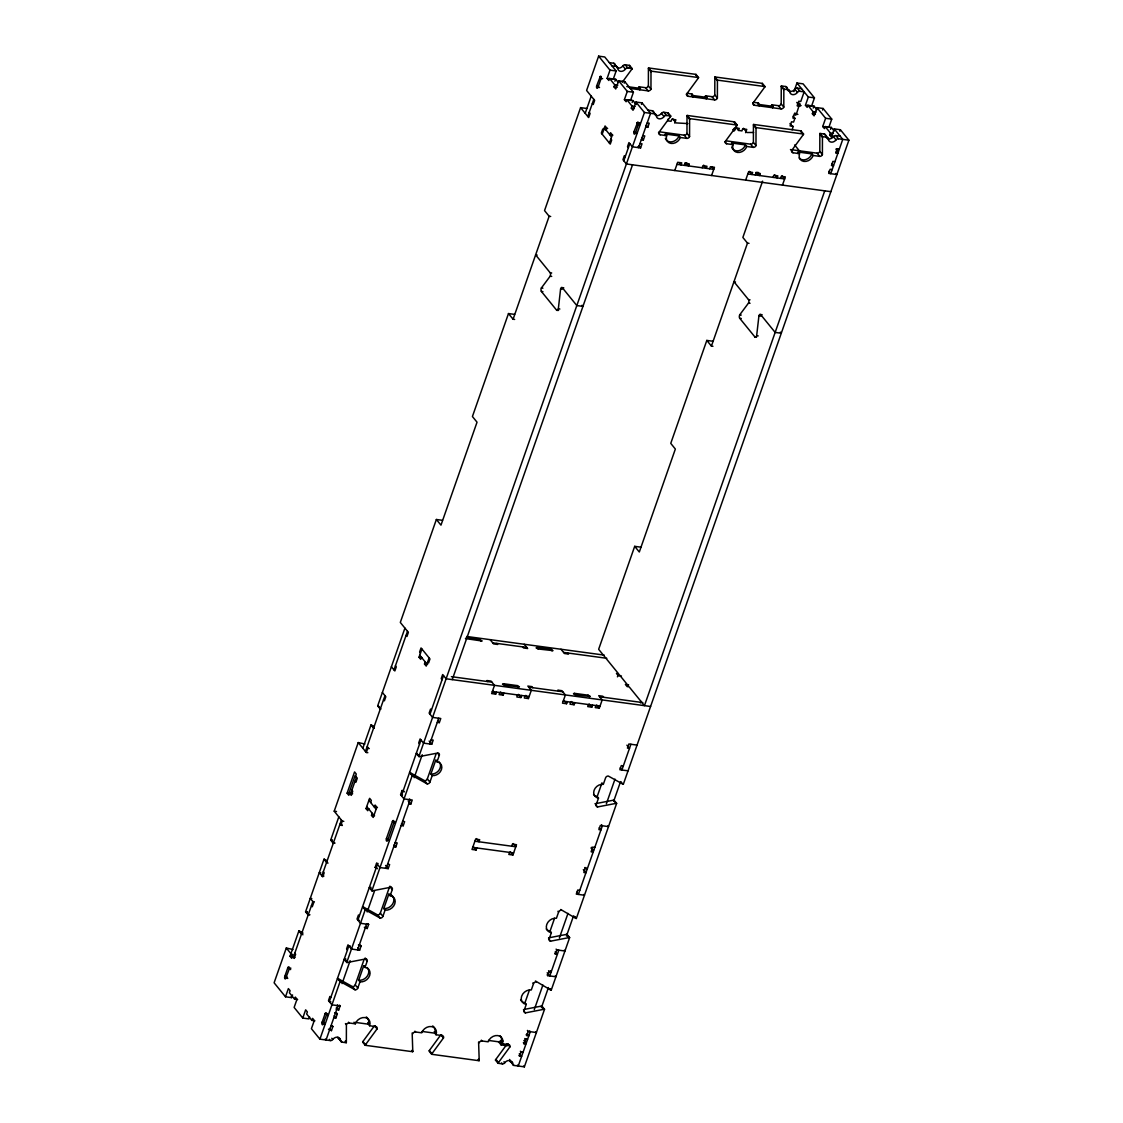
<?xml version="1.0" encoding="UTF-8"?>
<svg xmlns="http://www.w3.org/2000/svg" width="1123" height="1123" viewBox="0 0 1123 1123"><rect width="100%" height="100%" fill="white"/><g stroke="black" fill="none" stroke-linecap="round" stroke-linejoin="round"><path stroke-width="1.5" d="M314.917 1020.807L311.843 1020.4L312.573 1018.336L314.3 1020.47L311.408 1028.696L319.915 1039.154L330.359 1040.572A2.33 1.895 -39.1 0 0 332.773 1039.463A4.674 3.776 -39.1 0 1 337.588 1037.231A4.674 3.776 -39.1 0 1 340.48 1040.502A2.33 1.895 -39.1 0 0 341.925 1042.13L346.235 1042.72A2.33 1.895 -39.1 0 0 346.361 1042.116L346.403 1024.766L345.435 1023.572M374.478 1025.734L362.911 1041.526A2.33 1.895 -39.1 0 0 362.631 1042.102L365.214 1045.288L412.66 1051.718A2.33 1.895 -39.1 0 0 412.773 1051.114L412.169 1032.963M440.89 1034.732L429.337 1050.524A2.33 1.895 -39.1 0 0 429.042 1051.1L431.639 1054.286L479.072 1060.716A2.33 1.895 -39.1 0 0 479.198 1060.112L478.595 1041.962M629.919 88.408L648.196 90.879A2.33 1.895 -39.1 0 0 650.961 89.096L648.378 85.91L648.42 68.559A2.33 1.895 -39.1 0 1 648.533 67.956L695.979 74.385L698.562 77.571A2.33 1.895 -39.1 0 1 698.267 78.147L686.715 93.939A2.33 1.895 -39.1 0 0 688.034 96.283L714.621 99.877A2.33 1.895 -39.1 0 0 717.386 98.094L717.429 80.744A2.33 1.895 -39.1 0 1 717.541 80.14L714.958 76.954A2.33 1.895 -39.1 0 0 714.832 77.557L714.789 94.908L717.386 98.094M650.961 89.096L651.003 71.746A2.33 1.895 -39.1 0 1 651.129 71.142L648.533 67.956M665.041 135.56A7.777 6.303 -39.1 0 1 665.392 134.044L666.697 135.644A7.777 6.303 -39.1 0 0 671.105 143.435A7.777 6.303 -39.1 0 0 680.327 137.497L686.799 138.368A2.33 1.895 -39.1 0 0 689.564 136.585L686.967 133.398L687.009 116.048A2.33 1.895 -39.1 0 1 687.136 115.444L734.568 121.874L737.165 125.06A2.33 1.895 -39.1 0 1 736.87 125.636L725.318 141.428A2.33 1.895 -39.1 0 0 726.637 143.758L733.108 144.642A7.777 6.303 -39.1 0 0 737.516 152.433A7.777 6.303 -39.1 0 0 746.739 146.481L753.21 147.366A2.33 1.895 -39.1 0 0 755.976 145.583L756.032 128.233A2.33 1.895 -39.1 0 1 756.144 127.629L753.561 124.442A2.33 1.895 -39.1 0 0 753.435 125.046L753.393 142.396L755.976 145.583M689.564 136.585L689.606 119.235A2.33 1.895 -39.1 0 1 689.733 118.631L687.136 115.444M752.719 103.148L754.459 105.267L781.032 108.875A2.33 1.895 -39.1 0 0 783.798 107.092L781.201 103.906L781.257 86.555A2.33 1.895 -39.1 0 1 781.369 85.952L785.679 86.527A2.33 1.895 -39.1 0 1 787.125 88.17A4.674 3.776 -39.1 0 0 790.03 91.44A4.674 3.776 -39.1 0 0 794.845 89.208A2.33 1.895 -39.1 0 1 797.246 88.099L801.569 88.689M783.798 107.092L783.84 89.742A2.33 1.895 -39.1 0 1 783.966 89.138L781.369 85.952M797.877 153.556A7.777 6.303 -39.1 0 1 798.228 152.04L799.534 153.64A7.777 6.303 -39.1 0 0 803.942 161.417A7.777 6.303 -39.1 0 0 813.164 155.479L819.636 156.364A2.33 1.895 -39.1 0 0 822.401 154.581L819.804 151.394L819.846 134.03A2.33 1.895 -39.1 0 1 819.972 133.44L824.282 134.016A2.33 1.895 -39.1 0 1 825.728 135.658A4.674 3.776 -39.1 0 0 828.62 138.915A4.674 3.776 -39.1 0 0 833.448 136.697A2.33 1.895 -39.1 0 1 835.849 135.588L840.158 136.178M822.401 154.581L822.443 137.231A2.33 1.895 -39.1 0 1 822.569 136.627L819.972 133.44M537.159 255.075L535.629 254.879L550.158 272.749A2.33 1.095 -82.3 0 1 550.172 276.202L541.37 287.979A2.33 1.095 -82.3 0 0 541.384 291.433L556.629 310.187A2.33 1.095 -82.3 0 0 558.328 308.825L560.588 289.018A2.33 1.095 -82.3 0 1 562.286 287.67L563.816 287.881M735.495 281.943L733.951 281.733L748.494 299.616A2.33 1.095 -82.3 0 1 748.508 303.07L739.706 314.847A2.33 1.095 -82.3 0 0 739.72 318.286L754.965 337.04A2.33 1.095 -82.3 0 0 756.649 335.693L758.923 315.886A2.33 1.095 -82.3 0 1 760.608 314.538L762.152 314.735M601.142 78.357L601.24 77.319A1.993 0.941 -82.3 0 0 600.412 76.196L596.72 85.727A1.755 0.814 -82.3 0 0 596.818 88.071A1.755 0.814 -82.3 0 0 598.012 87.313L601.142 78.357L602.644 78.694M794.958 112.876A1.755 0.814 -82.3 0 0 795.21 114.995A1.755 0.814 -82.3 0 0 796.347 114.181L799.562 104.186A1.993 0.941 -82.3 0 0 798.734 103.063L797.316 106.123M284.737 976.603L284.596 977.768A1.993 0.941 -82.3 0 0 285.439 978.891L289.13 969.36A1.755 0.814 -82.3 0 0 289.018 967.015A1.755 0.814 -82.3 0 0 287.825 967.759L284.737 976.603L287.039 976.912M322.034 1022.491L321.908 1023.657A1.993 0.941 -82.3 0 0 322.736 1024.78L326.428 1015.248A1.755 0.814 -82.3 0 0 326.316 1012.904A1.755 0.814 -82.3 0 0 325.137 1013.662L322.034 1022.491L323.957 1022.758M638.411 124.372L638.538 123.207A1.993 0.941 -82.3 0 0 637.71 122.084L634.018 131.616A1.755 0.814 -82.3 0 0 634.13 133.96A1.755 0.814 -82.3 0 0 635.309 133.216L638.411 124.372L639.942 124.583M799.436 105.351L800.966 105.562M836.088 153.093L836.874 150.075A1.993 0.941 -82.3 0 0 836.045 148.952M293.019 949.539L286.309 947.994L274.11 982.807L285.495 996.803L291.629 997.631L292.57 994.936M343.806 821.334L342.276 821.124L334.205 811.199L358.237 742.57L364.877 744.016M442.504 520.314L436.37 519.486L400.307 622.437L408.379 632.361L406.933 636.488L406.063 635.421M514.615 314.384L508.48 313.556L472.418 416.521L477.036 422.192L440.974 525.143L436.37 519.486M586.725 108.468L580.591 107.626L544.543 210.591L549.147 216.262L550.677 216.472M598.629 56.15L610 70.145L607.122 78.385L613.256 79.214L616.134 70.974L604.75 56.978L598.629 56.15L586.599 90.472L594.671 100.396L593.225 104.509L592.368 103.442M292.471 956.291L291.741 958.34L290.015 956.22L298.872 930.925A2.33 1.895 -39.1 0 1 299.434 931.093L303.042 933.101M309.934 914.768L308.783 914.992A2.33 1.895 -39.1 0 1 308.165 914.992L305.568 911.806L323.986 859.221A2.33 1.895 -39.1 0 1 324.533 859.39L327.242 860.892M335.047 843.064L333.882 843.289A2.33 1.895 -39.1 0 1 333.264 843.303L330.681 840.116L338.809 816.87M352.622 793.68L349.562 793.259L348.832 795.323L347.105 793.189L354.559 771.922L356.286 774.042L355.57 776.105M362.855 748.241L370.983 724.995A2.33 1.895 -39.1 0 1 371.545 725.163L374.422 726.778M377.679 705.89A2.33 1.895 -39.1 0 0 378.297 705.876L380.894 709.062A2.33 1.895 -39.1 0 1 380.276 709.076L377.679 705.89L404.926 628.108M514.629 319.437L513.085 319.227L549.147 216.262M585.209 113.297L591.217 96.143M341.406 820.071L321.88 875.842L323.915 876.108M350.418 794.326L356.426 777.158M365.438 751.427L384.978 695.656M393.991 669.912L407.509 631.294M587.792 116.497L593.8 99.329M342.361 825.461L340.831 825.251L342.276 821.124M367.839 752.691L366.309 752.48L367.754 748.367L366.884 747.3L368.414 747.511M285.495 996.803L288.372 988.577L290.099 990.697L289.383 992.76L294.563 999.133L297.637 999.554M618.296 82.47L615.699 79.284L609.564 78.456L608.848 80.505L607.122 78.385M615.699 79.284L614.871 81.207M294.563 999.133L295.293 997.07L297.019 999.203L294.128 1007.443L302.775 1018.07L308.909 1018.898L309.583 1016.975M618.647 80.786L627.28 91.412L624.402 99.652L630.536 100.48L633.414 92.24L624.781 81.614L618.647 80.786L615.755 89.012L614.028 86.892L614.744 84.829L609.564 78.456M368.47 808.672L367.754 810.736L366.014 808.602L369.621 798.313L371.348 800.432L370.632 802.496M421.476 657.32L420.746 659.369L419.019 657.25L421.911 649.024M602.195 134.213L605.072 125.958L606.799 128.092L606.083 130.156M624.234 83.158L624.781 81.614M377.44 807.521L374.38 807.1L375.096 805.037L376.823 807.17L373.215 817.46L371.488 815.34L372.218 813.277M429.112 657.881L426.221 666.107L424.494 663.988L425.224 661.924M302.775 1018.07L305.653 1009.83L307.379 1011.963L306.663 1014.013L311.843 1020.4M609.396 143.07L612.274 134.83L610.547 132.696L609.831 134.76L612.891 135.167M636.222 104.537L632.979 100.551L626.845 99.708L626.129 101.772L624.402 99.652M632.979 100.551L632.151 102.474M637.892 146.846L638.538 147.646L650.554 113.325L642.061 102.867L635.927 102.039L633.035 110.279L631.308 108.159L632.038 106.095L626.845 99.708M641.514 104.411L642.061 102.867M377.51 868.683L375.11 867.419L376.556 863.306L378.086 863.503M408.73 803.857L410.779 804.138L412.225 800.025L404.041 798.916L400.588 794.663L402.034 790.536L403.564 790.746M377.412 864.359L357.886 920.13L359.416 920.341M401.458 795.716L420.985 739.945M429.997 714.214L443.515 675.597M623.798 160.786L629.806 143.632M319.915 1039.154L340.072 981.6L337.476 978.414A2.33 1.895 -39.1 0 1 338.023 978.582L352.454 986.612L355.05 989.798A2.33 1.895 -39.1 0 0 357.816 988.015L359.978 981.839A8.17 6.612 -39.1 0 0 369.649 975.592A8.17 6.612 -39.1 0 0 365.017 967.422L363.726 965.822L358.672 980.239L359.978 981.839M365.017 967.422L367.179 961.246A2.33 1.895 -39.1 0 0 365.859 958.902L347.372 962.481A2.33 1.895 -39.1 0 1 346.768 962.481L365.172 909.897L362.589 906.71A2.33 1.895 -39.1 0 1 363.136 906.879L377.567 914.908L380.15 918.095A2.33 1.895 -39.1 0 0 382.915 916.312L385.077 910.135A8.17 6.612 -39.1 0 0 394.763 903.903A8.17 6.612 -39.1 0 0 390.13 895.719L388.839 894.133L383.785 908.535L385.077 910.135M390.13 895.719L392.292 889.542A2.33 1.895 -39.1 0 0 390.972 887.212L372.485 890.778A2.33 1.895 -39.1 0 1 371.867 890.792L412.183 775.67L409.586 772.484A2.33 1.895 -39.1 0 1 410.148 772.652L424.564 780.682L427.161 783.868A2.33 1.895 -39.1 0 0 429.927 782.085L432.215 775.572A7.777 6.303 -39.1 0 0 441.423 769.62A7.777 6.303 -39.1 0 0 437.015 761.843L435.724 760.243L430.909 773.972L432.215 775.572M437.015 761.843L439.304 755.316A2.33 1.895 -39.1 0 0 437.97 752.986L419.497 756.551A2.33 1.895 -39.1 0 1 418.879 756.565L644.42 112.497L635.927 102.039M342.08 983.608L350.123 960.656M367.179 911.932L374.647 890.623M414.19 777.678L422.234 754.74M357.591 949.89L366.603 924.159M429.716 743.973L438.728 718.229M452.246 679.626L632.53 164.814M328.435 1029.173L331.453 1030.647L332.899 1026.534L332.254 1025.734M333.854 1017.677L335.903 1017.957L337.349 1013.83L336.703 1013.044M335.974 1008.987L338.669 1010.054L340.115 1005.941L339.455 1005.141M347.428 949.988L346.558 948.935L348.004 944.808L351.457 949.061L359.641 950.17L361.087 946.057L360.272 945.061M364.357 927.275L367.207 928.553L368.653 924.426L368.007 923.639M376.556 863.306L380.009 867.546L388.179 868.655L389.625 864.542L387.589 864.261M393.71 846.756L395.759 847.037L397.205 842.924L395.156 842.643M401.164 825.475L403.213 825.756L404.645 821.643L402.61 821.362M419.539 744.072L418.682 743.005L420.114 738.892L423.582 743.145L431.751 744.24L433.197 740.127L431.148 739.846M437.282 722.342L439.332 722.622L440.763 718.509L432.594 717.4L429.126 713.147L430.572 709.034L431.443 710.087M628.375 147.745L627.504 146.678L628.95 142.565L632.403 146.818L640.587 147.927L642.019 143.8L639.984 143.533M641.303 139.757L643.353 140.038L644.784 135.911L642.749 135.63M645.753 127.053L647.789 127.334L649.234 123.207L647.199 122.94M352.454 986.612A2.33 1.895 -39.1 0 0 355.219 984.829L364.006 959.73M377.567 914.908A2.33 1.895 -39.1 0 0 380.332 913.125L389.695 886.356M424.564 780.682A2.33 1.895 -39.1 0 0 427.33 778.899L436.159 753.701M668.382 118.771L667.652 120.835L671.063 121.298L671.779 119.235L675.878 119.796L674.726 123.081M674.783 170.528L677.674 162.302L681.759 162.849L681.043 164.913L679.303 162.779M487.817 681.605L486.961 680.538L491.046 681.085L494.499 685.339L491.621 693.579L495.706 694.126L496.422 692.077M499.833 692.54L499.117 694.59L503.202 695.151L503.918 693.088M684.44 165.376L685.17 163.312L689.255 163.86L688.539 165.923L684.932 163.046L686.799 162.849M517.549 694.94L516.833 696.99L520.918 697.551L521.648 695.488M702.17 167.776L702.886 165.713L706.971 166.26L706.255 168.324L703.658 165.137M525.059 695.951L524.329 698.015L528.414 698.562L531.305 690.322L527.852 686.069L531.937 686.63L532.807 687.697M709.666 168.787L710.382 166.723L714.467 167.285L711.589 175.511M476.391 838.586L478.988 841.773L479.703 839.709L475.619 839.162L472.011 849.451L476.096 850.013L476.826 847.949M734.021 131.124L735.172 127.825L739.257 128.373L738.541 130.436L741.938 130.9L742.668 128.836L746.753 129.398L745.602 132.682M509.533 852.385L508.817 854.449L512.902 854.996L516.51 844.707L512.425 844.145L511.695 846.209M745.672 180.129L748.55 171.889L752.635 172.451L751.919 174.514L749.322 171.314M558.707 691.207L557.836 690.14L561.921 690.687L565.388 694.94L562.497 703.18L566.582 703.728L567.312 701.678M570.723 702.142L569.993 704.191L574.078 704.753L574.808 702.689M755.33 174.963L756.046 172.914L760.131 173.461L759.415 175.525L756.004 172.381M640.826 547.168L634.692 546.34L598.643 649.305L618.52 673.758L617.439 676.846M712.951 341.252L706.816 340.423L670.754 443.374L675.358 449.046L639.31 552.011L634.692 546.34M762.587 181.154L742.865 237.458L747.483 243.13L749.013 243.34M793.947 91.595L796.951 83.018L803.085 83.846L814.47 97.841L811.578 106.081L805.444 105.253L808.335 97.013L796.951 83.018M712.951 346.291L711.421 346.095L747.483 243.13M588.438 704.542L587.722 706.592L591.807 707.153L592.523 705.09M773.045 177.364L773.775 175.314L777.86 175.862L777.13 177.925L774.547 174.739M793.175 116.174L794.902 118.294L793.582 122.07L791.533 121.803L790.087 125.916L793.357 126.366M792.094 129.833L793.006 127.264L789.974 123.53M595.934 705.553L595.218 707.616L599.303 708.164L602.181 699.924L598.727 695.67L602.812 696.232L603.683 697.299M780.541 178.389L781.271 176.325L785.356 176.887L782.464 185.113M816.954 109.731L814.035 106.152L807.9 105.309L807.17 107.373L805.444 105.253M814.035 106.152L813.206 108.075M816.968 107.64L825.616 118.28L822.738 126.506L828.858 127.348L831.75 119.108L823.103 108.468L816.968 107.64L814.091 115.88L812.364 113.76L813.08 111.696L807.9 105.309M822.569 110.012L823.103 108.468M506.698 1045.106L507.245 1045.766L501.111 1044.937L502.318 1041.456M834.235 130.998L831.315 127.404L825.18 126.576L824.464 128.64L822.738 126.506M831.315 127.404L830.487 129.342M507.315 1043.73L495.748 1059.522A2.33 1.895 -39.1 0 0 495.454 1060.098L498.051 1063.284L502.36 1063.874A2.33 1.895 -39.1 0 0 504.774 1062.751A4.674 3.776 -39.1 0 1 509.589 1060.533A4.674 3.776 -39.1 0 1 512.481 1063.804A2.33 1.895 -39.1 0 0 513.927 1065.432L524.371 1066.85L544.529 1009.296A2.33 1.895 -39.1 0 0 543.911 1009.296L525.438 1012.876A2.33 1.895 -39.1 0 1 524.104 1010.532L526.266 1004.355L524.974 1002.769L529.466 989.953M535.446 980.983L550.677 990.009A2.33 1.895 -39.1 0 0 551.225 990.177L569.642 937.593A2.33 1.895 -39.1 0 0 569.024 937.607L550.537 941.172A2.33 1.895 -39.1 0 1 549.217 938.842L551.379 932.666L550.088 931.065L554.565 918.249M560.714 909.49L575.776 918.319A2.33 1.895 -39.1 0 0 576.338 918.474L616.653 803.366A2.33 1.895 -39.1 0 0 616.036 803.38L597.548 806.946A2.33 1.895 -39.1 0 1 596.229 804.615L598.503 798.088L597.211 796.502L602.012 782.773M598.503 798.088A7.777 6.303 -39.1 0 1 594.095 790.311A7.777 6.303 -39.1 0 1 603.318 784.359L605.592 777.846A2.33 1.895 -39.1 0 1 608.357 776.063L622.788 784.093A2.33 1.895 -39.1 0 0 623.335 784.261L848.89 140.193L840.397 129.735L834.263 128.906L831.371 137.146L829.644 135.013L830.36 132.963L825.18 126.576M536.247 981.979A2.33 1.895 -39.1 0 0 533.481 983.762L531.319 989.939A8.17 6.612 -39.1 0 0 521.648 996.185A8.17 6.612 -39.1 0 0 526.266 1004.355M561.36 910.29A2.33 1.895 -39.1 0 0 558.594 912.073L556.432 918.249A8.17 6.612 -39.1 0 0 546.747 924.482A8.17 6.612 -39.1 0 0 551.379 932.666M839.85 131.279L840.397 129.735M640.447 702.942L640.98 701.398M534.281 1009.633L542.886 985.053M559.38 937.958L567.985 913.378M606.392 803.717L614.997 779.123M519.345 1053.613L521.605 1056.406L519.57 1056.139L521.002 1052.012L520.356 1051.212M524.918 1040.46A1.755 0.814 -82.3 0 1 524.764 1042.116L526.055 1043.716L524.006 1043.435L525.452 1039.308L524.806 1038.522M527.038 1033.623L528.821 1035.813L526.771 1035.546L528.217 1031.419L527.403 1030.423M555.281 975.957L555.927 976.757L547.743 975.648L549.189 971.535L548.543 970.735M555.253 951.714L557.359 954.311L555.324 954.031L556.769 949.904L556.11 949.117M524.062 1044.123L524.764 1042.116L526.294 1042.326M591.316 852.062L592.06 849.914A1.755 0.814 -82.3 0 0 592.144 847.935A1.755 0.814 -82.3 0 0 591.26 847.528M558.805 950.184L549.793 975.929L547.196 972.743M630.915 744.268L621.903 769.999L620.177 767.879M824.731 190.84L644.448 705.651L629.175 686.869L627.125 686.588L625.399 684.469L628.669 684.904M541.412 1007.626L548.445 987.524M566.455 936.091L573.544 915.849L574.485 916.719M613.677 801.26L620.556 781.594M798.144 103.751L800.053 104.018M622.226 82.316L631.856 69.149A2.33 1.895 -39.1 0 0 632.151 68.573L629.554 65.387L625.244 64.797A2.33 1.895 -39.1 0 0 622.83 65.92A4.674 3.776 -39.1 0 1 617.173 67.927M655.256 115.164A4.674 3.776 -39.1 0 0 661.433 113.395A2.33 1.895 -39.1 0 1 663.847 112.286L668.157 112.876L670.754 116.062A2.33 1.895 -39.1 0 1 670.459 116.638L658.892 132.43A2.33 1.895 -39.1 0 0 660.212 134.774L666.697 135.644M714.958 76.954L762.391 83.383L764.988 86.569A2.33 1.895 -39.1 0 1 764.693 87.145L753.126 102.937A2.33 1.895 -39.1 0 0 754.459 105.267M753.561 124.442L800.994 130.872L803.577 134.058A2.33 1.895 -39.1 0 1 803.296 134.634L791.729 150.426A2.33 1.895 -39.1 0 0 793.049 152.756L799.534 153.64M365.214 1045.288A2.33 1.895 -39.1 0 1 365.508 1044.713L377.075 1028.921A2.33 1.895 -39.1 0 0 375.742 1026.59L375.096 1025.79M431.639 1054.286A2.33 1.895 -39.1 0 1 431.934 1053.711L443.487 1037.919A2.33 1.895 -39.1 0 0 442.167 1035.588L441.521 1034.788M498.051 1063.284A2.33 1.895 -39.1 0 1 498.345 1062.709L509.912 1046.917A2.33 1.895 -39.1 0 0 508.579 1044.572L507.933 1043.786M330.681 840.116A2.33 1.895 -39.1 0 0 331.299 840.102L332.45 839.878M594.951 803.759L613.439 800.194A2.33 1.895 -39.1 0 1 614.056 800.18L616.653 803.366M371.867 890.792L369.285 887.591A2.33 1.895 -39.1 0 0 369.888 887.591L371.053 887.367M305.568 911.806A2.33 1.895 -39.1 0 0 306.186 911.806L307.337 911.581M346.768 962.481L344.171 959.295A2.33 1.895 -39.1 0 0 344.789 959.295L345.94 959.07M549.105 937.761L566.427 934.42A2.33 1.895 -39.1 0 1 567.045 934.406L569.642 937.593M523.992 1009.465L541.328 1006.11A2.33 1.895 -39.1 0 1 541.946 1006.11L544.529 1009.296M574.246 693.312L573.446 693.846L575.383 694.87L590.319 696.513L588.298 695.221L574.372 693.326L575.678 694.912M537.075 647.438L536.092 647.873L538.085 648.968L553.007 650.624L551 649.333L537.075 647.438L538.366 649.024M465.455 638.566L482.132 641.022L480.111 639.731L466.185 637.836M503.497 683.725L502.514 684.174L504.508 685.269L519.43 686.911L517.422 685.62L503.497 683.725L504.789 685.311M609.368 62.649L613.677 63.239A2.33 1.895 -39.1 0 1 615.123 64.867L617.72 68.054A4.674 3.776 -39.1 0 0 620.612 71.325A4.674 3.776 -39.1 0 0 625.427 69.107A2.33 1.895 -39.1 0 1 627.841 67.998L632.151 68.573M611.951 65.836L616.274 66.425A2.33 1.895 -39.1 0 1 617.72 68.054M651.129 71.142L698.562 77.571M717.541 80.14L764.988 86.569M783.966 89.138L788.276 89.728A2.33 1.895 -39.1 0 1 789.722 91.356A4.674 3.776 -39.1 0 0 792.613 94.627A4.674 3.776 -39.1 0 0 797.428 92.395A2.33 1.895 -39.1 0 1 799.843 91.286L804.152 91.875L800.783 101.477L798.748 101.21L797.302 105.323L800.573 105.773M610 70.145L616.134 70.974M808.335 97.013L814.47 97.841M599.808 76.883L601.338 77.094M638.44 88.282A7.777 6.303 -39.1 0 0 639.127 86.808L645.613 87.692A2.33 1.895 -39.1 0 0 648.378 85.91M687.065 93.307L691.922 93.967L693.214 95.553L706.844 97.406A7.777 6.303 -39.1 0 1 706.156 98.88M704.57 97.743A7.777 6.303 -39.1 0 0 705.553 95.806L712.024 96.69A2.33 1.895 -39.1 0 0 714.789 94.908M753.477 102.305L758.334 102.965L759.625 104.551L773.256 106.404A7.777 6.303 -39.1 0 1 772.582 107.878M770.982 106.741A7.777 6.303 -39.1 0 0 771.964 104.804L778.436 105.688A2.33 1.895 -39.1 0 0 781.201 103.906M614.744 84.829L617.818 85.25M626.802 86.569L640.433 88.408A7.777 6.303 -39.1 0 1 639.745 89.882M813.08 111.696L816.154 112.103M614.028 86.892L617.103 87.299M812.364 113.76L815.424 114.167M598.25 85.938L596.72 85.727L599.542 87.524M627.28 91.412L633.414 92.24M797.877 114.392L794.298 113.9L792.852 118.027L794.902 118.294M825.616 118.28L831.75 119.108M632.038 106.095L635.099 106.503M830.36 132.963L833.434 133.37M647.971 110.138L652.281 110.728A2.33 1.895 -39.1 0 1 653.726 112.356L656.323 115.543A4.674 3.776 -39.1 0 0 659.215 118.813A4.674 3.776 -39.1 0 0 664.03 116.595A2.33 1.895 -39.1 0 1 666.43 115.472L670.754 116.062M631.308 108.159L634.383 108.566M829.644 135.013L832.705 135.434M644.42 112.497L654.863 113.914A2.33 1.895 -39.1 0 1 656.323 115.543M689.733 118.631L737.165 125.06M756.144 127.629L803.577 134.058M822.569 136.627L826.879 137.203A2.33 1.895 -39.1 0 1 828.325 138.845A4.674 3.776 -39.1 0 0 831.217 142.116A4.674 3.776 -39.1 0 0 836.031 139.884A2.33 1.895 -39.1 0 1 838.446 138.775L848.89 140.193M687.88 123.572L676.018 122.912L672.565 118.659M732.743 129.65L735.397 129.749L733.923 128.471M753.589 132.472L746.893 132.514L743.44 128.261M839.386 148.966L837.351 148.699L835.905 152.812L837.94 153.093L836.649 151.493M637.106 122.786L639.408 123.095M836.214 149.752L836.972 149.85M640.292 123.474L637.022 123.039L638.313 124.625M836.733 151.24L838.277 151.451M659.285 131.798L684.202 135.181A2.33 1.895 -39.1 0 0 686.967 133.398M725.711 140.796L750.627 144.179A2.33 1.895 -39.1 0 0 753.393 142.396M790.466 149.57L817.039 153.177A2.33 1.895 -39.1 0 0 819.804 151.394M665.392 134.044L679.022 135.897L680.327 137.497M731.452 144.558A7.777 6.303 -39.1 0 1 731.817 143.042L745.447 144.895L746.739 146.481M798.228 152.04L811.859 153.893L813.164 155.479M635.548 131.826L634.018 131.616L636.853 133.412M607.627 128.471L604.356 128.036L611.558 136.894M834.936 161.67L832.901 161.389L831.455 165.516L833.505 165.783L831.778 163.663M832.185 169.559L830.136 169.292L828.69 173.405L836.874 174.514L836.003 173.447M756.818 172.338L758.53 172.563M687.234 164.323L688.946 164.562M758.123 173.925L759.822 174.163M676.944 164.351L713.751 169.334L712.024 167.215M747.834 173.953L784.64 178.936L782.043 175.75M830.866 191.668L626.395 163.972L622.942 159.719L624.374 155.606L625.244 156.673M550.158 272.749L551.688 272.959M748.494 299.616L750.024 299.827M550.172 276.202L551.702 276.412M748.508 303.07L750.038 303.28M560.588 289.018L562.118 289.229M758.923 315.886L760.832 316.139M541.37 287.979L542.914 288.19M739.706 314.847L741.236 315.058M541.384 291.433L542.928 291.629M739.72 318.286L741.25 318.497M558.328 308.825L559.858 309.036M756.649 335.693L758.193 335.903M556.629 310.187L558.552 310.439M754.965 337.04L756.495 337.251M466.691 636.474L604.202 655.102M492.702 642.847L526.785 647.452M563.592 652.435L606.799 658.289M618.52 673.758L616.471 673.477L618.197 675.611L621.468 676.046M419.019 657.25L422.094 657.671M424.494 663.988L427.568 664.395M451.39 676.664L491.902 682.152M528.708 687.136L562.791 691.754M599.598 696.737L642.805 702.591M650.582 706.479L446.112 678.783L442.659 674.53L441.213 678.657L442.083 679.724M492.337 691.515L529.144 696.499M563.213 701.117L600.019 706.1M637.05 745.096L628.88 743.988L627.434 748.1L629.484 748.381L626.887 745.195M623.349 765.886L621.3 765.605L619.868 769.732L628.038 770.827M367.754 748.367L369.285 748.578M404.434 791.813L402.034 790.536M400.588 794.663L402.511 794.916M347.105 793.189L350.179 793.61M366.014 808.602L369.088 809.023M371.488 815.34L374.563 815.747M334.205 811.199L336.507 811.522M594.811 847.402L592.762 847.121L591.316 851.234L593.365 851.515L592.06 849.914L593.604 850.125M394.735 821.769L392.432 821.46L386.424 838.628A1.755 0.814 -82.3 0 0 386.537 840.959A1.755 0.814 -82.3 0 0 387.73 840.215L393.738 823.061A1.755 0.814 -82.3 0 0 393.626 820.716A1.755 0.814 -82.3 0 0 392.432 821.46L395.268 823.257M591.147 848.37L592.298 848.539M474.889 841.225L515.78 846.756L513.197 843.57M341.883 824.436L339.96 824.184L340.831 825.251M472.727 847.402L513.618 852.933M387.968 838.825L386.424 838.628L389.26 840.425M587.357 868.669L585.308 868.402L583.862 872.515L585.911 872.796L583.314 869.609M579.777 890.3L577.741 890.02L576.296 894.133L584.465 895.242L583.82 894.455M375.11 867.419L376.64 867.63M320.813 872.852L319.283 872.641L322.736 876.895L324.182 872.782L323.312 871.715M311.801 898.597L310.271 898.386L313.724 902.639L312.278 906.752L311.422 905.7M314.398 901.783L312.868 901.572L293.328 957.343L294.872 957.554M368.653 924.426L360.483 923.317L357.016 919.077L358.462 914.95L359.332 916.017M556.769 949.904L564.939 951.013L564.293 950.226M361.087 946.057L358.391 944.976M549.189 971.535L551.239 971.802L550.424 970.805M350.404 946.085L348.874 945.875L329.334 1001.646L330.878 1001.856M292.78 954.438L290.745 954.157L294.198 958.41L295.644 954.297L294.773 953.23M290.015 956.22L293.089 956.628M290.899 968.18L287.825 967.759L290.66 969.57M287.656 978.147L284.821 976.35M286.028 978.189L287.558 978.4M340.115 1005.941L331.931 1004.832L328.478 1000.579L329.923 996.466L330.78 997.533M528.217 1031.419L536.401 1032.528L535.755 1031.728M337.349 1013.83L334.654 1012.764M525.452 1039.308L527.501 1039.589L526.687 1038.593M327.439 1013.971L325.137 1013.662L327.958 1015.459M523.851 1040.572L525.003 1040.726M367.783 1022.674L368.934 1022.828M434.208 1031.672L434.966 1031.77M500.24 1040.614L502.922 1040.979M355.598 1022.435L368.316 1024.162L369.621 1025.762L375.742 1026.59M422.009 1031.433L434.741 1033.16L436.033 1034.746L442.167 1035.588M488.435 1040.431L501.153 1042.158L502.444 1043.744L508.579 1044.572M346.403 1024.766A2.33 1.895 -39.1 0 1 349.169 1022.983L355.303 1023.811A8.17 6.612 -39.1 0 1 364.989 1017.578A8.17 6.612 -39.1 0 1 369.621 1025.762M412.815 1033.764A2.33 1.895 -39.1 0 1 415.58 1031.981L421.715 1032.809A8.17 6.612 -39.1 0 1 431.4 1026.576A8.17 6.612 -39.1 0 1 436.033 1034.746M479.24 1042.762A2.33 1.895 -39.1 0 1 482.006 1040.979L488.14 1041.807A8.17 6.612 -39.1 0 1 497.812 1035.574A8.17 6.612 -39.1 0 1 502.444 1043.744M324.168 1022.52L322.133 1022.239L323.424 1023.839M323.34 1024.092L324.87 1024.288M330.85 1026.254L332.899 1026.534M521.002 1052.012L523.051 1052.293M340.48 1040.502L337.883 1037.315A2.33 1.895 -39.1 0 0 339.328 1038.943L340.409 1039.098M495.454 1060.098L496.801 1060.28M512.692 1062.428L511.344 1062.246A2.33 1.895 -39.1 0 1 509.898 1060.617A4.674 3.776 -39.1 0 0 509.702 1059.452M479.816 639.675L481.121 641.275M412.183 775.67A2.33 1.895 -39.1 0 1 412.731 775.839L427.161 783.868M323.986 859.221L326.582 862.422A2.33 1.895 -39.1 0 1 327.13 862.576L328.028 863.082M365.172 909.897A2.33 1.895 -39.1 0 1 365.733 910.065L380.15 918.095M298.872 930.925L301.469 934.111A2.33 1.895 -39.1 0 1 302.017 934.28L302.929 934.785M340.072 981.6A2.33 1.895 -39.1 0 1 340.62 981.769L355.05 989.798M834.263 128.906L842.755 139.364L830.739 173.686L828.788 171.286M797.246 88.099L799.843 91.286M835.849 135.588L838.446 138.775M794.845 89.208L797.428 92.395M833.448 136.697L836.031 139.884M785.679 86.527L789.722 91.356M824.282 134.016L828.325 138.845M796.754 102.418L798.046 104.004M781.257 86.555L783.84 89.742M819.846 134.03L822.443 137.231M764.693 87.145L762.096 83.958A2.33 1.895 -39.1 0 0 762.391 83.383M803.296 134.634L800.699 131.447A2.33 1.895 -39.1 0 0 800.994 130.872M778.436 105.688L781.032 108.875M817.039 153.177L819.636 156.364M771.964 104.804L773.256 106.404M794.621 144.979L799.913 151.465M791.322 150.636L793.049 152.756M714.832 77.557L717.429 80.744M753.435 125.046L756.032 128.233M698.267 78.147L695.684 74.96A2.33 1.895 -39.1 0 0 695.979 74.385M736.87 125.636L734.288 122.449A2.33 1.895 -39.1 0 0 734.568 121.874M712.024 96.69L714.621 99.877M750.627 144.179L753.21 147.366M735.944 127.25L738.541 130.436M705.553 95.806L706.844 97.406M731.817 143.042L733.108 144.642M686.307 94.15L688.034 96.283M724.911 141.638L726.637 143.758M648.42 68.559L651.003 71.746M687.009 116.048L689.606 119.235M631.856 69.149L629.259 65.962A2.33 1.895 -39.1 0 0 629.554 65.387M670.459 116.638L667.862 113.451A2.33 1.895 -39.1 0 0 668.157 112.876M645.613 87.692L648.196 90.879M684.202 135.181L686.799 138.368M625.244 64.797L627.841 67.998M663.847 112.286L666.43 115.472M622.83 65.92L625.427 69.107M661.433 113.395L664.03 116.595M639.127 86.808L640.433 88.408M613.677 63.239L616.274 66.425M652.281 110.728L654.863 113.914M658.485 132.64L660.212 134.774M646.062 125.2L647.789 127.334M599.724 77.136L601.016 78.736M641.626 137.904L643.353 140.038M638.861 145.793L640.587 147.927M780.373 332.127L781.285 333.25L775.151 332.408L760.608 314.538M589.238 112.37L590.108 113.437L588.663 117.55L580.591 107.626M603.641 130.086L602.77 129.019L601.324 133.132L610.252 144.123L611.698 140.01L610.842 138.943M706.816 340.423L711.421 346.095M582.037 305.259L582.949 306.382L576.815 305.554L562.286 287.67M508.48 313.556L513.085 319.227M619.377 674.811L628.304 685.802M567.677 652.996L568.547 654.063L564.448 653.502L560.995 649.248M596.706 704.977L599.303 708.164M550.705 649.276L551.997 650.877M588.003 695.165L589.308 696.765M589.21 703.967L591.807 707.153M571.495 701.566L574.078 704.753M524.188 644.265L527.642 648.518L523.557 647.971L522.7 646.904M563.999 700.541L566.582 703.728M621.061 781.959L622.788 784.093M496.801 643.395L497.657 644.462L493.573 643.9L490.119 639.647M613.439 800.194L616.036 803.38M525.831 695.376L528.414 698.562M517.127 685.563L518.419 687.164M518.335 694.365L520.918 697.551M595.822 804.826L597.548 806.946M500.605 691.965L503.202 695.151M607.866 825.812L608.512 826.598L600.328 825.503L598.896 829.616L600.931 829.897L599.205 827.763M493.109 690.94L495.706 694.126M601.507 824.717L602.377 825.77L578.345 894.413L576.604 892.294M420.465 653.137L419.595 652.07L421.041 647.943L429.969 658.934L428.537 663.047L427.666 661.994M419.749 655.2L426.951 664.058M395.436 665.799L396.293 666.851L394.861 670.978L391.394 666.725M437.591 720.503L439.332 722.622M575.046 916.887L576.338 918.474M574.653 916.915L575.776 918.319M429.168 741.054L431.751 744.24M437.577 753.196L439.304 755.316M382.381 692.47L385.835 696.709L384.403 700.836L383.533 699.769M510.305 851.81L512.902 854.996M557.949 911.272L558.594 912.073M566.427 934.42L569.024 937.607M419.497 756.551L416.9 753.365A2.33 1.895 -39.1 0 1 416.282 753.365L418.879 756.565M427.33 778.899L429.927 782.085M548.571 938.042L549.217 938.842M548.6 938.786L550.537 941.172M473.499 846.826L476.096 850.013M371.545 725.163L374.141 728.35A2.33 1.895 -39.1 0 0 373.58 728.195L370.983 724.995M410.148 772.652L412.731 775.839M554.678 953.23L555.324 954.031M409.53 798.944L410.176 799.744L386.144 868.388L385.498 867.588M408.182 800.952L410.779 804.138M358.237 742.57L366.309 752.48M547.098 974.848L547.743 975.648M550.088 988.787L551.225 990.177M549.694 988.816L550.677 990.009M532.835 982.976L533.481 983.762M401.487 823.636L403.213 825.756M541.328 1006.11L543.911 1009.296M354.994 781.285L355.851 782.352L357.296 778.225L355.135 775.572L349.127 792.726L351.288 795.393L352.734 791.266L351.864 790.199M368.906 800.376L376.107 809.234M366.744 806.553L373.945 815.41M394.033 844.917L395.759 847.037M523.458 1009.745L524.104 1010.532M523.809 1010.882L525.438 1012.876M529.621 1030.9L530.267 1031.7L518.25 1066.022L517.464 1065.067M526.125 1034.746L526.771 1035.546M385.596 865.468L388.179 868.655M523.36 1042.635L524.006 1043.435M390.327 886.412L390.972 887.212M389.863 886.552L392.292 889.542M518.91 1055.339L519.57 1056.139M507.47 1043.927L509.912 1046.917M523.599 1065.895L524.371 1066.85M498.401 1041.611L501.111 1044.937M331.299 840.102L333.882 843.289M369.888 887.591L372.485 890.778M509.898 1060.617L512.635 1063.846M512.804 1064.043L513.927 1065.432M503.96 1061.754L504.774 1062.751M380.332 913.125L382.915 916.312M501.56 1062.877L502.36 1063.874M481.36 1040.179L482.006 1040.979M495.748 1059.522L498.345 1062.709M324.533 859.39L327.13 862.576M363.136 906.879L365.733 910.065M478.538 1059.312L479.198 1060.112M478.103 1059.522L479.072 1060.716M365.593 926.559L367.207 928.553M441.058 1034.929L443.487 1037.919M357.69 947.784L359.641 950.17M365.214 958.101L365.859 958.902M364.919 958.452L367.179 961.246M414.934 1031.181L415.58 1031.981M429.337 1050.524L431.934 1053.711M306.186 911.806L308.783 914.992M344.789 959.295L347.372 962.481M412.127 1050.314L412.773 1051.114M411.678 1050.524L412.66 1051.718M355.219 984.829L357.816 988.015M299.434 931.093L302.017 934.28M338.023 978.582L340.62 981.769M374.647 1025.931L377.075 1028.921M354.012 1022.225L355.303 1023.811M337.419 1004.874L338.065 1005.661L326.049 1039.982L325.263 1039.028M336.395 1007.275L338.669 1010.054M348.523 1022.183L349.169 1022.983M362.911 1041.526L365.508 1044.713M286.309 947.994L290.913 953.666M334.121 1015.768L335.903 1017.957M345.393 1040.923L346.361 1042.116M345.266 1041.526L346.235 1042.72M339.328 1038.943L341.925 1042.13M329.671 1028.457L331.453 1030.647M331.79 1038.256L332.773 1039.463M329.39 1039.379L330.359 1040.572M291.054 996.929L291.629 997.631M585.883 867.475A1.755 0.814 -82.3 0 1 584.704 867.546M439.079 761.899A7.777 6.303 -39.1 0 1 439.149 769.971A7.777 6.303 -39.1 0 1 430.909 773.972M435.724 760.243A7.777 6.303 -39.1 0 1 437.142 760.608M597.211 796.502A7.777 6.303 -39.1 0 1 593.548 794.508M500.212 1035.883A8.17 6.612 -39.1 0 1 501.153 1042.158M432.706 1025.931A8.17 6.612 -39.1 0 1 434.741 1033.16M366.28 1016.933A8.17 6.612 -39.1 0 1 368.316 1024.162M367.249 967.563A8.17 6.612 -39.1 0 1 367.333 976.041A8.17 6.612 -39.1 0 1 358.672 980.239M363.726 965.822A8.17 6.612 -39.1 0 1 365.228 966.215M388.839 894.133A8.17 6.612 -39.1 0 1 393.471 902.302A8.17 6.612 -39.1 0 1 383.785 908.535M524.974 1002.769A8.17 6.612 -39.1 0 1 520.595 999.863M550.088 931.065A8.17 6.612 -39.1 0 1 546.241 928.974M653.768 112.932A4.674 3.776 -39.1 0 1 653.726 112.356M811.859 153.893A7.777 6.303 -39.1 0 1 806.019 159.494A7.777 6.303 -39.1 0 1 799.127 158.006M745.447 144.895A7.777 6.303 -39.1 0 1 738.288 150.805A7.777 6.303 -39.1 0 1 731.62 146.987M679.022 135.897A7.777 6.303 -39.1 0 1 672.144 141.765A7.777 6.303 -39.1 0 1 665.349 138.438M615.222 65.724A4.674 3.776 -39.1 0 1 615.123 64.867M757.969 104.481A7.777 6.303 -39.1 0 1 758.334 102.965M759.274 106.067A7.777 6.303 -39.1 0 1 759.625 104.551M691.557 95.483A7.777 6.303 -39.1 0 1 691.922 93.967M692.849 97.069A7.777 6.303 -39.1 0 1 693.214 95.553"/></g></svg>
